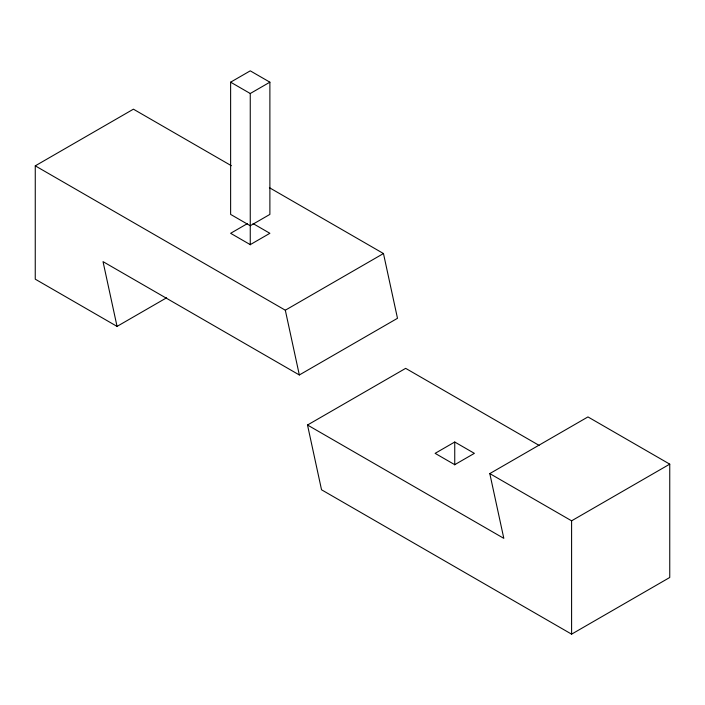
<?xml version="1.0" encoding="UTF-8"?>
<svg xmlns="http://www.w3.org/2000/svg" width="705" height="705" viewBox="0 0 705 705"><rect width="100%" height="100%" fill="white"/><g stroke="black" fill="none" stroke-linecap="round" stroke-linejoin="round"><path stroke-width="1.06" d="M231.346 165.71L133.421 109.178L35.268 165.842L35.25 279.171L117.048 326.397L166.6 297.792M230.623 82.177L250.257 70.844L269.883 82.177L269.883 214.408L250.257 225.741L230.623 214.408L230.623 82.177L250.257 93.509L269.883 82.177M247.455 223.582L230.623 233.302L250.257 244.635L269.883 233.302L253.06 223.582M35.268 165.842L285.313 310.209L383.467 253.536L397.488 318.299L299.334 374.972L103.027 261.634L117.048 326.397M307.512 425.018L503.819 538.356L489.799 473.593L587.952 416.919L669.75 464.146L669.75 577.483L571.596 634.156L321.533 489.781L307.512 425.018L405.666 368.354L539.078 445.375M454.743 442.017L435.117 453.35L454.743 464.683L474.377 453.35L454.743 442.017L454.743 464.903M489.799 473.593L571.596 520.819L669.75 464.146M269.38 187.671L383.467 253.536M285.313 310.209L299.334 374.972M571.596 520.819L571.596 634.156M250.257 93.509L250.257 244.846"/></g></svg>
